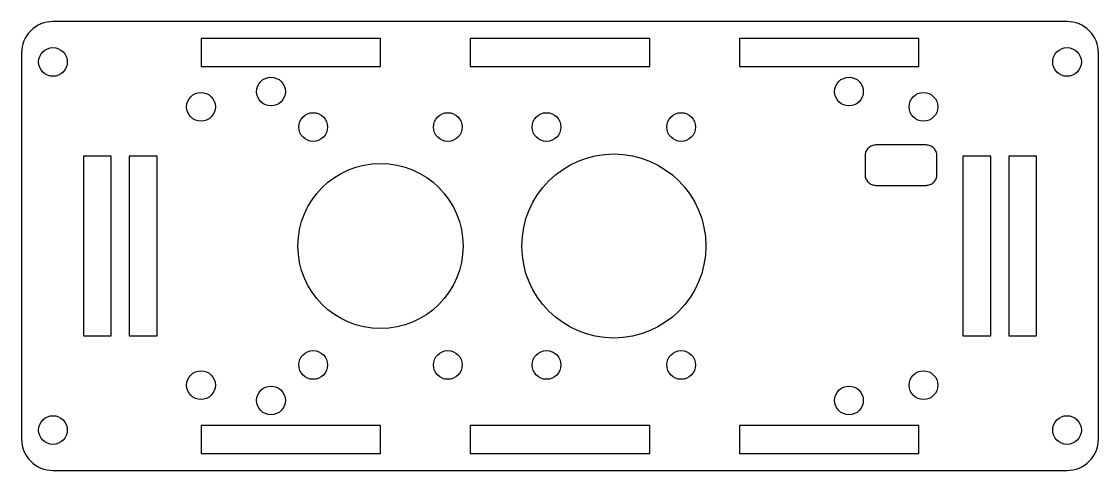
# Model space of a CAD drawing. Header units: metres. Extents: x 0 to 120, y 0 to 50.
import ezdxf

# ---------------------------------------------------------------- set-up
doc = ezdxf.new("R2010")
doc.units = ezdxf.units.M
doc.layers.add('CUT', color=7, linetype='Continuous')

msp = doc.modelspace()

# ---------------------------------------------------------------- linework, layer by layer
at = {"layer": 'CUT', "color": 7}
msp.add_lwpolyline([(3.5, 0), (116.5, 0, 0.414214), (120, 3.5), (120, 46.5, 0.414214), (116.5, 50), (3.5, 50, 0.414214), (0, 46.5), (0, 3.5, 0.414214)], format="xyb", close=True, dxfattribs=at)
for points in [[(20, 45), (40, 45), (40, 48.1), (20, 48.1)], [(50, 45), (70, 45), (70, 48.1), (50, 48.1)], [(80, 45), (100, 45), (100, 48.1), (80, 48.1)], [(100.8, 31.75), (100.92, 31.76), (101.03, 31.77), (101.15, 31.8), (101.26, 31.84), (101.37, 31.89), (101.47, 31.95), (101.56, 32.02), (101.65, 32.1), (101.73, 32.19), (101.8, 32.28), (101.86, 32.38), (101.91, 32.49), (101.95, 32.6), (101.98, 32.72), (101.99, 32.83), (102, 32.95), (102, 35.05), (101.99, 35.17), (101.98, 35.28), (101.95, 35.4), (101.91, 35.51), (101.86, 35.62), (101.8, 35.72), (101.73, 35.81), (101.65, 35.9), (101.56, 35.98), (101.47, 36.05), (101.37, 36.11), (101.26, 36.16), (101.15, 36.2), (101.03, 36.23), (100.92, 36.24), (100.8, 36.25), (95.2, 36.25), (95.08, 36.24), (94.97, 36.23), (94.85, 36.2), (94.74, 36.16), (94.63, 36.11), (94.53, 36.05), (94.44, 35.98), (94.35, 35.9), (94.27, 35.81), (94.2, 35.72), (94.14, 35.62), (94.09, 35.51), (94.05, 35.4), (94.02, 35.28), (94.01, 35.17), (94, 35.05), (94, 32.95), (94.01, 32.83), (94.02, 32.72), (94.05, 32.6), (94.09, 32.49), (94.14, 32.38), (94.2, 32.28), (94.27, 32.19), (94.35, 32.1), (94.44, 32.02), (94.53, 31.95), (94.63, 31.89), (94.74, 31.84), (94.85, 31.8), (94.97, 31.77), (95.08, 31.76), (95.2, 31.75)], [(6.9, 15), (10, 15), (10, 35), (6.9, 35)], [(12, 15), (15.1, 15), (15.1, 35), (12, 35)], [(104.9, 15), (108, 15), (108, 35), (104.9, 35)], [(110, 15), (113.1, 15), (113.1, 35), (110, 35)], [(20, 1.9), (40, 1.9), (40, 5), (20, 5)], [(50, 1.9), (70, 1.9), (70, 5), (50, 5)], [(80, 1.9), (100, 1.9), (100, 5), (80, 5)]]:
    msp.add_lwpolyline(points, close=True, dxfattribs=at)
for centre, radius in [((3.5, 45.5), 1.6), ((116.5, 45.5), 1.6), ((27.8, 42.2), 1.6), ((92.2, 42.2), 1.6), ((20, 40.5), 1.6), ((100.5, 40.5), 1.6), ((32.5, 38.25), 1.6), ((47.5, 38.25), 1.6), ((58.5, 38.25), 1.6), ((73.5, 38.25), 1.6), ((66, 25), 10.25), ((40, 25), 9.2), ((32.5, 11.75), 1.6), ((47.5, 11.75), 1.6), ((58.5, 11.75), 1.6), ((73.5, 11.75), 1.6), ((20, 9.5), 1.6), ((100.5, 9.5), 1.6), ((27.8, 7.8), 1.6), ((92.2, 7.8), 1.6), ((3.5, 4.5), 1.6), ((116.5, 4.5), 1.6)]:
    msp.add_circle(centre, radius, dxfattribs=at)

doc.saveas('drawing.dxf')
